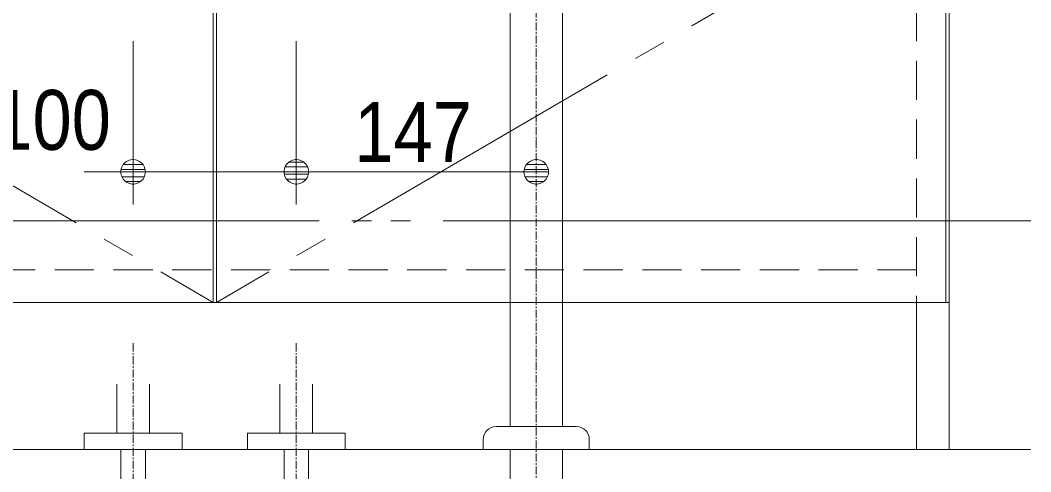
# Model space of a CAD drawing. Units: millimetres, scale not verified. Extents: x -6062 to 6062, y -3045 to 3045.
# Drawn here: x -4987 to -4368, y -2034 to -1757 of the extents above; entities that cross this region are included whole.
import ezdxf
from ezdxf.enums import TextEntityAlignment as Align

# ---------------------------------------------------------------- set-up
doc = ezdxf.new("R2010")
doc.units = ezdxf.units.MM
doc.header["$LTSCALE"] = 20
for name, pattern in [('CHAIN1', [8, 5, -1, 1, -1]), ('CHAIN2', [12, 9, -1, 1, -1]), ('DASHED1', [1.8, 1.2, -0.6]), ('LONG_DOUBLE_CHAIN', [21.8, 18, -1, 0.6, -0.6, 0.6, -1])]:
    doc.linetypes.add(name, pattern=pattern)
for name, color, linetype, lineweight in [('0-1_2寸法-1', 7, 'Continuous', 9), ('0-2_0', 7, 'Continuous', 9), ('0-3_2寸法-2', 7, 'Continuous', 9), ('0-4_5ボウル・キャビネット', 7, 'Continuous', 9), ('0-7_4給排水', 7, 'Continuous', 9)]:
    doc.layers.add(name, color=color, linetype=linetype, lineweight=lineweight)
doc.styles.add('ＭＳ Ｐゴシック', font='')
doc.styles.get('ＭＳ Ｐゴシック').set_extended_font_data('MS PGothic')

# ---------------------------------------------------------------- blocks, each defined once
blk = doc.blocks.new('_Dot')
at = {"layer": '0-2_0'}
for p, q in [((-10, 0), (-20, 0)), ((9.78, 2), (-9.78, 2)), ((7.99, 6), (-7.99, 6)), ((9.16, -3.98), (-9.16, -3.98)), ((6, -7.98), (-6, -7.98))]:
    blk.add_line(p, q, dxfattribs=at)
for points in [[(10, 0), (9.92, 1.25), (9.69, 2.49), (9.3, 3.68), (8.76, 4.82), (8.09, 5.88), (7.29, 6.85), (6.37, 7.71), (5.36, 8.44), (4.26, 9.05), (3.09, 9.51), (1.87, 9.82), (0.63, 9.98), (-0.63, 9.98), (-1.87, 9.82), (-3.09, 9.51), (-4.26, 9.05), (-5.36, 8.44), (-6.37, 7.71), (-7.29, 6.85), (-8.09, 5.88), (-8.76, 4.82), (-9.3, 3.68), (-9.69, 2.49), (-9.92, 1.25), (-10, 0), (0, 0)], [(-10, 0), (-9.92, -1.25), (-9.69, -2.49), (-9.3, -3.68), (-8.76, -4.82), (-8.09, -5.88), (-7.29, -6.85), (-6.37, -7.71), (-5.36, -8.44), (-4.26, -9.05), (-3.09, -9.51), (-1.87, -9.82), (-0.63, -9.98), (0.63, -9.98), (1.87, -9.82), (3.09, -9.51), (4.26, -9.05), (5.36, -8.44), (6.37, -7.71), (7.29, -6.85), (8.09, -5.88), (8.76, -4.82), (9.3, -3.68), (9.69, -2.49), (9.92, -1.25), (10, 0), (0, 0)]]:
    blk.add_lwpolyline(points, close=True, dxfattribs=at)
blk = doc.blocks.new('グループ-7')
at = {"layer": '0-7_4給排水', "linetype": 'CHAIN1'}
blk.add_line((-57660, -25890), (-57660, -41500), dxfattribs=at)
at = {"layer": '0-7_4給排水'}
blk.add_line((-57010, -40306.7), (-57010, -40280), dxfattribs=at)
for points in [[(-57340, -30310), (-57340, -40120), (-57980, -40120), (-57980, -31714.9)], [(-57170, -40120), (-57172.5, -40120), (-58147.5, -40120), (-58150, -40120)], [(-58310, -40280), (-58310, -40306.7), (-58310, -40400), (-57010, -40400), (-57010, -40306.7)]]:
    blk.add_lwpolyline(points, dxfattribs=at)
blk.add_lwpolyline([(-57980, -40400), (-57340, -40400), (-57340, -41000), (-57980, -41000)], close=True, dxfattribs=at)
for centre, start, end in [((-58150, -40280), 90, 180), ((-57170, -40280), 0, 90)]:
    blk.add_arc(centre, 160, start, end, dxfattribs=at)
blk = doc.blocks.new('グループ-16')
at = {"layer": '0-7_4給排水', "linetype": 'CHAIN1'}
for p, q in [((-62600, -39100), (-62600, -41300)), ((-60600, -39100), (-60600, -41300))]:
    blk.add_line(p, q, dxfattribs=at)
at = {"layer": '0-7_4給排水'}
for points in [[(-62800, -39600), (-62800, -40200), (-62400, -40200), (-62400, -39600)], [(-60800, -39600), (-60800, -40200), (-60400, -40200), (-60400, -39600)]]:
    blk.add_lwpolyline(points, dxfattribs=at)
for points in [[(-63200, -40200), (-62000, -40200), (-62000, -40400), (-63200, -40400)], [(-61200, -40200), (-60000, -40200), (-60000, -40400), (-61200, -40400)], [(-62750, -40400), (-62450, -40400), (-62450, -40800), (-62750, -40800)], [(-60750, -40400), (-60450, -40400), (-60450, -40800), (-60750, -40800)]]:
    blk.add_lwpolyline(points, close=True, dxfattribs=at)

msp = doc.modelspace()

# ---------------------------------------------------------------- linework, layer by layer
at = {"layer": '0-1_2寸法-1'}
for p, q in [((-4817.5, -1770), (-4817.5, -1870)), ((-4670.5, -1830), (-4670.3, -1830)), ((-4685.51, -1850), (-4802.49, -1850))]:
    msp.add_line(p, q, dxfattribs=at)
at = {"layer": '0-3_2寸法-2'}
for p, q in [((-4917.5, -1770), (-4917.5, -1870)), ((-4817.5, -1770), (-4817.5, -1870)), ((-4932.51, -1850), (-4947.51, -1850)), ((-4917.5, -1850), (-4817.5, -1850)), ((-4802.49, -1850), (-4787.49, -1850))]:
    msp.add_line(p, q, dxfattribs=at)
at = {"layer": '0-4_5ボウル・キャビネット', "linetype": 'LONG_DOUBLE_CHAIN'}
msp.add_line((-4367.5, -1880), (-5367.5, -1880), dxfattribs=at)
at = {"layer": '0-4_5ボウル・キャビネット', "linetype": 'DASHED1'}
msp.add_line((-4437.5, -1910), (-5297.5, -1910), dxfattribs=at)
at = {"layer": '0-4_5ボウル・キャビネット'}
msp.add_line((-5367.5, -2020), (-4367.5, -2020), dxfattribs=at)
for points in [[(-5317.5, -1330), (-4417.5, -1330), (-4417.5, -1930), (-5317.5, -1930)], [(-5315.5, -1410), (-5315.5, -1930), (-4868.5, -1930), (-4868.5, -1410)], [(-4419.5, -1410), (-4866.5, -1410), (-4866.5, -1930), (-4419.5, -1930)], [(-4437.5, -1930), (-4417.5, -1930), (-4417.5, -2020), (-4437.5, -2020)]]:
    msp.add_lwpolyline(points, close=True, dxfattribs=at)
at = {"layer": '0-4_5ボウル・キャビネット', "linetype": 'DASHED1'}
msp.add_lwpolyline([(-5297.5, -1930), (-5297.5, -1350), (-4437.5, -1350), (-4437.5, -1930)], dxfattribs=at)
at = {"layer": '0-4_5ボウル・キャビネット', "linetype": 'CHAIN2'}
for points in [[(-4868.5, -1410), (-5315.5, -1670), (-4868.5, -1930)], [(-4866.5, -1410), (-4419.5, -1670), (-4866.5, -1930)]]:
    msp.add_lwpolyline(points, dxfattribs=at)

# ---------------------------------------------------------------- block references
at = {"layer": '0-1_2寸法-1', "xscale": 0.7503418, "yscale": 0.7503418, "rotation": 180}
msp.add_blockref('_Dot', (-4817.5, -1850), dxfattribs=at)
at = {"layer": '0-1_2寸法-1', "xscale": 0.7503418, "yscale": 0.7503418}
msp.add_blockref('_Dot', (-4670.5, -1850), dxfattribs=at)
at = {"layer": '0-3_2寸法-2', "xscale": 0.7503418, "yscale": 0.7503418}
msp.add_blockref('_Dot', (-4917.5, -1850), dxfattribs=at)
at = {"layer": '0-3_2寸法-2', "xscale": 0.7503418, "yscale": 0.7503418, "rotation": 180}
msp.add_blockref('_Dot', (-4817.5, -1850), dxfattribs=at)
at = {"layer": '0-7_4給排水', "xscale": 0.05, "yscale": 0.05}
for name in ['グループ-7', 'グループ-16']:
    msp.add_blockref(name, (-1787.5, 0), dxfattribs=at)

# ---------------------------------------------------------------- texts
at = {"layer": '0-1_2寸法-1', "style": 'ＭＳ Ｐゴシック', "width": 0.9}
msp.add_text('147', height=36.66, dxfattribs=at).set_placement((-4781.94, -1854.96), align=Align.BOTTOM_LEFT)
at = {"layer": '0-3_2寸法-2', "style": 'ＭＳ Ｐゴシック', "width": 0.9}
msp.add_text('100', height=36.66, dxfattribs=at).set_placement((-5003.11, -1847.52), align=Align.BOTTOM_LEFT)

doc.saveas('drawing.dxf')
